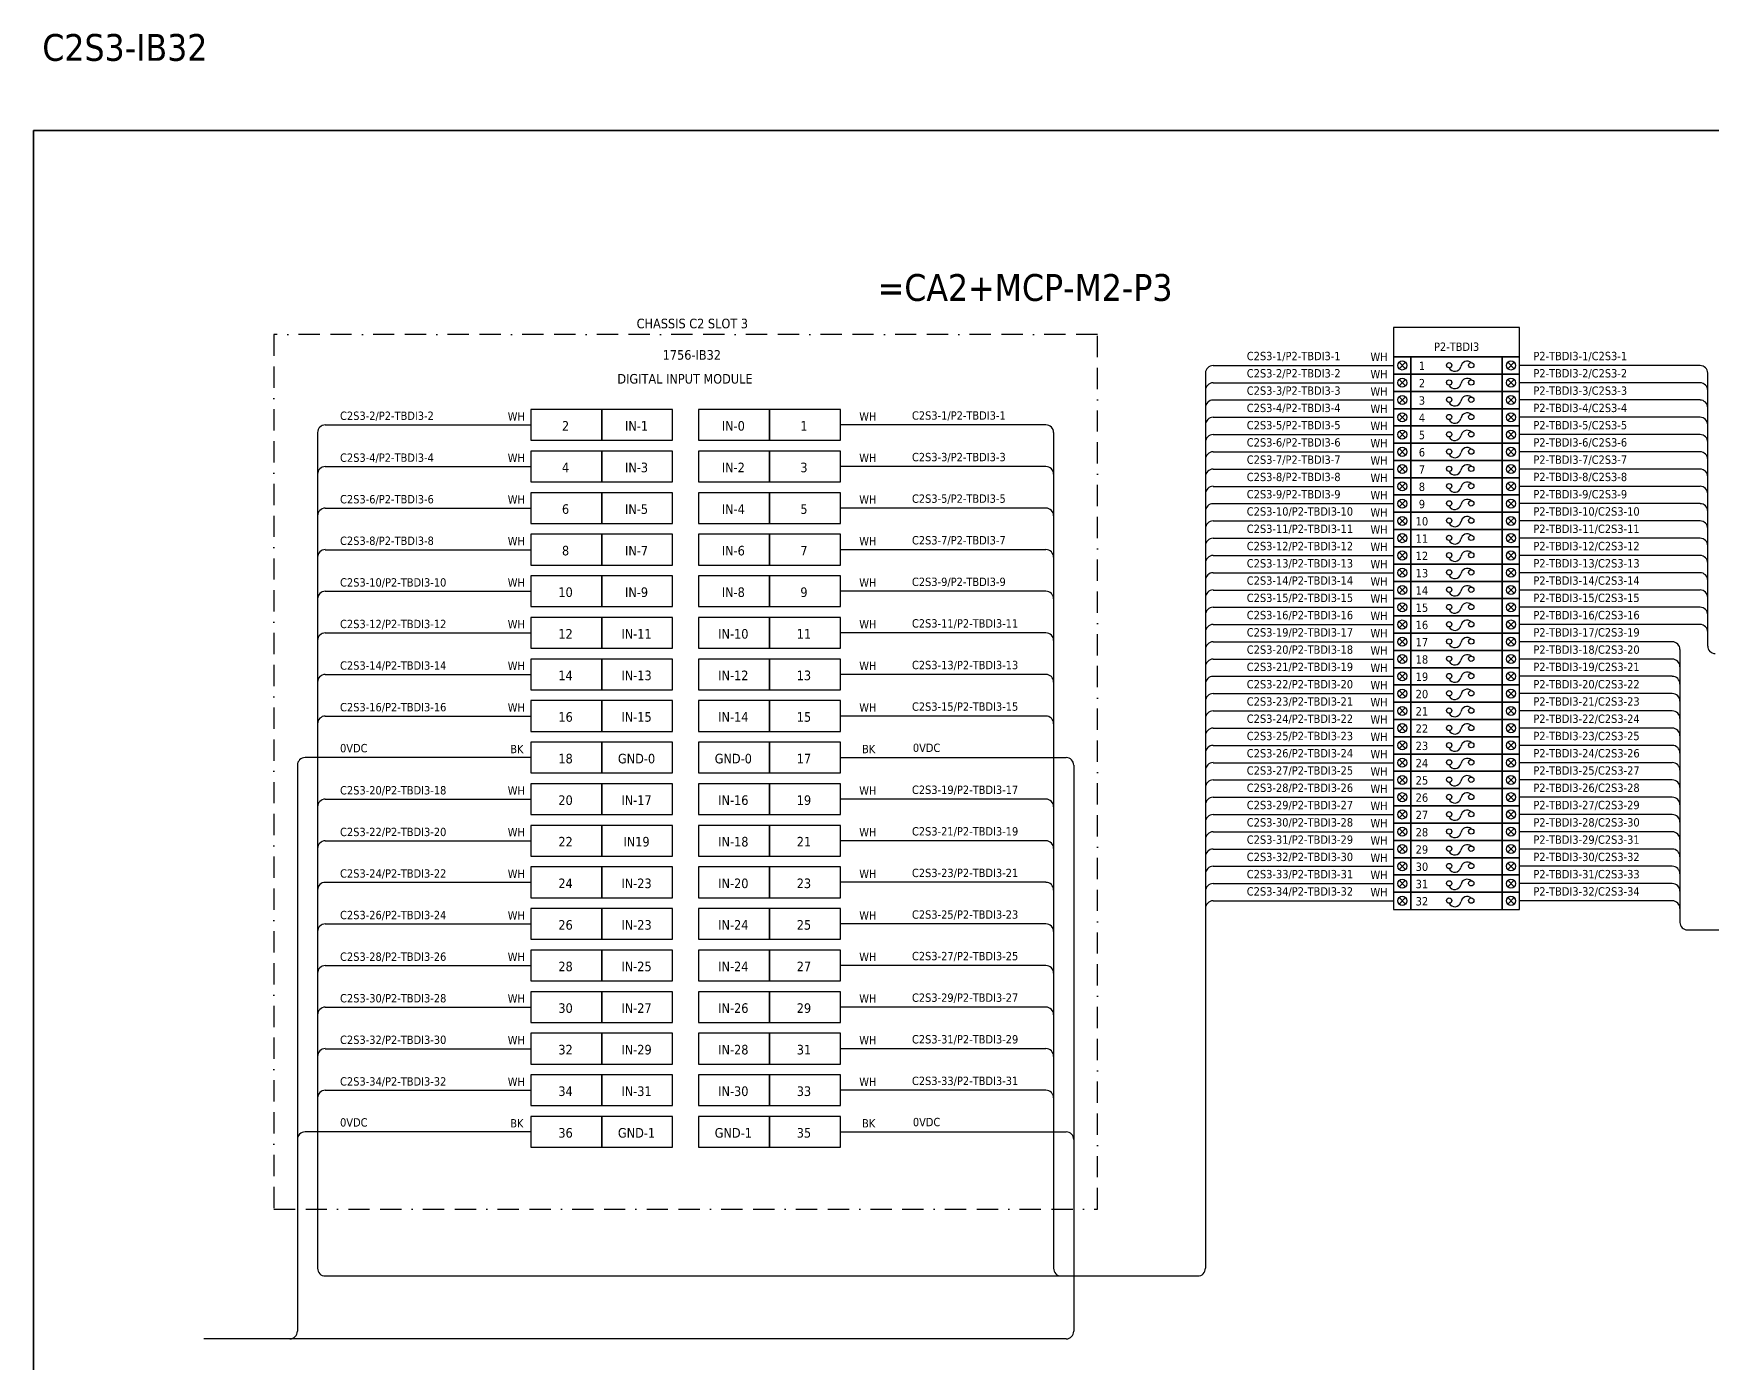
# Model space of a CAD drawing. Header units: millimetres. Extents: x 0 to 54213, y -3004 to 2820.
# Drawn here: x 12580 to 14582, y -1770 to -184 of the extents above; entities that cross this region are included whole.
import ezdxf
from ezdxf.enums import TextEntityAlignment as Align

# ---------------------------------------------------------------- set-up
doc = ezdxf.new("R2010")
doc.units = ezdxf.units.MM
doc.linetypes.add('BORDERX2', pattern=[88.9, 25.4, -12.7, 25.4, -12.7, 0, -12.7])
doc.layers.add('HELPPOINT', color=7, linetype='Continuous')
doc.layers.add('x01001-FrameArea', color=2, linetype='BORDERX2')
for name, color, linetype, lineweight in [('IE-EQUIP', 253, 'Continuous', 25), ('IE-WIRE', 7, 'Continuous', 25), ('power', 7, 'Continuous', 25)]:
    doc.layers.add(name, color=color, linetype=linetype, lineweight=lineweight)
doc.styles.add('Tahoma', font='')
doc.styles.get('Tahoma').set_extended_font_data('Tahoma')

msp = doc.modelspace()

# ---------------------------------------------------------------- linework, layer by layer
at = {"color": 1, "ltscale": 25.4}
for p, q in [((14217.1, -576.7), (14209.5, -584.4)), ((14209.5, -576.7), (14217.1, -584.4)), ((14339.2, -576.7), (14346.9, -584.4)), ((14346.9, -576.7), (14339.2, -584.4)), ((14217.1, -597.3), (14209.5, -605)), ((14209.5, -597.3), (14217.1, -605)), ((14339.2, -597.3), (14346.9, -605)), ((14346.9, -597.3), (14339.2, -605)), ((14217.1, -617.9), (14209.5, -625.6)), ((14209.5, -617.9), (14217.1, -625.6)), ((14339.2, -617.9), (14346.9, -625.6)), ((14346.9, -617.9), (14339.2, -625.6)), ((14217.1, -638.5), (14209.5, -646.2)), ((14209.5, -638.5), (14217.1, -646.2)), ((14339.2, -638.5), (14346.9, -646.2)), ((14346.9, -638.5), (14339.2, -646.2)), ((14217.1, -659.1), (14209.5, -666.8)), ((14209.5, -659.1), (14217.1, -666.8)), ((14339.2, -659.1), (14346.9, -666.8)), ((14346.9, -659.1), (14339.2, -666.8)), ((14217.1, -679.7), (14209.5, -687.4)), ((14209.5, -679.7), (14217.1, -687.4)), ((14339.2, -679.7), (14346.9, -687.4)), ((14346.9, -679.7), (14339.2, -687.4)), ((14217.1, -700.4), (14209.5, -708)), ((14209.5, -700.4), (14217.1, -708)), ((14339.2, -700.4), (14346.9, -708)), ((14346.9, -700.4), (14339.2, -708)), ((14217.1, -721), (14209.5, -728.6)), ((14209.5, -721), (14217.1, -728.6)), ((14339.2, -721), (14346.9, -728.6)), ((14346.9, -721), (14339.2, -728.6)), ((14217.1, -741.6), (14209.5, -749.3)), ((14209.5, -741.6), (14217.1, -749.3)), ((14339.2, -741.6), (14346.9, -749.3)), ((14346.9, -741.6), (14339.2, -749.3)), ((14217.1, -762.2), (14209.5, -769.9)), ((14209.5, -762.2), (14217.1, -769.9)), ((14339.2, -762.2), (14346.9, -769.9)), ((14346.9, -762.2), (14339.2, -769.9)), ((14217.1, -782.8), (14209.5, -790.5)), ((14209.5, -782.8), (14217.1, -790.5)), ((14339.2, -782.8), (14346.9, -790.5)), ((14346.9, -782.8), (14339.2, -790.5)), ((14217.1, -803.4), (14209.5, -811.1)), ((14209.5, -803.4), (14217.1, -811.1)), ((14339.2, -803.4), (14346.9, -811.1)), ((14346.9, -803.4), (14339.2, -811.1)), ((14217.1, -824), (14209.5, -831.7)), ((14209.5, -824), (14217.1, -831.7)), ((14339.2, -824), (14346.9, -831.7)), ((14346.9, -824), (14339.2, -831.7)), ((14217.1, -844.6), (14209.5, -852.3)), ((14209.5, -844.6), (14217.1, -852.3)), ((14339.2, -844.6), (14346.9, -852.3)), ((14346.9, -844.6), (14339.2, -852.3)), ((14217.1, -865.3), (14209.5, -872.9)), ((14209.5, -865.3), (14217.1, -872.9)), ((14339.2, -865.3), (14346.9, -872.9)), ((14346.9, -865.3), (14339.2, -872.9)), ((14217.1, -885.9), (14209.5, -893.5)), ((14209.5, -885.9), (14217.1, -893.5)), ((14339.2, -885.9), (14346.9, -893.5)), ((14346.9, -885.9), (14339.2, -893.5)), ((14217.1, -906.5), (14209.5, -914.1)), ((14209.5, -906.5), (14217.1, -914.1)), ((14339.2, -906.5), (14346.9, -914.1)), ((14346.9, -906.5), (14339.2, -914.1)), ((14217.1, -927.1), (14209.5, -934.8)), ((14209.5, -927.1), (14217.1, -934.8)), ((14339.2, -927.1), (14346.9, -934.8)), ((14346.9, -927.1), (14339.2, -934.8)), ((14217.1, -947.7), (14209.5, -955.4)), ((14209.5, -947.7), (14217.1, -955.4)), ((14339.2, -947.7), (14346.9, -955.4)), ((14346.9, -947.7), (14339.2, -955.4)), ((14217.1, -968.3), (14209.5, -976)), ((14209.5, -968.3), (14217.1, -976)), ((14339.2, -968.3), (14346.9, -976)), ((14346.9, -968.3), (14339.2, -976)), ((14217.1, -988.9), (14209.5, -996.6)), ((14209.5, -988.9), (14217.1, -996.6)), ((14339.2, -988.9), (14346.9, -996.6)), ((14346.9, -988.9), (14339.2, -996.6)), ((14217.1, -1009.5), (14209.5, -1017.2)), ((14209.5, -1009.5), (14217.1, -1017.2)), ((14339.2, -1009.5), (14346.9, -1017.2)), ((14346.9, -1009.5), (14339.2, -1017.2)), ((14217.1, -1030.1), (14209.5, -1037.8)), ((14209.5, -1030.1), (14217.1, -1037.8)), ((14339.2, -1030.1), (14346.9, -1037.8)), ((14346.9, -1030.1), (14339.2, -1037.8)), ((14217.1, -1050.8), (14209.5, -1058.4)), ((14209.5, -1050.8), (14217.1, -1058.4)), ((14339.2, -1050.8), (14346.9, -1058.4)), ((14346.9, -1050.8), (14339.2, -1058.4)), ((14217.1, -1071.4), (14209.5, -1079)), ((14209.5, -1071.4), (14217.1, -1079)), ((14339.2, -1071.4), (14346.9, -1079)), ((14346.9, -1071.4), (14339.2, -1079)), ((14217.1, -1092), (14209.5, -1099.7)), ((14209.5, -1092), (14217.1, -1099.7)), ((14339.2, -1092), (14346.9, -1099.7)), ((14346.9, -1092), (14339.2, -1099.7)), ((14217.1, -1112.6), (14209.5, -1120.3)), ((14209.5, -1112.6), (14217.1, -1120.3)), ((14339.2, -1112.6), (14346.9, -1120.3)), ((14346.9, -1112.6), (14339.2, -1120.3)), ((14217.1, -1133.2), (14209.5, -1140.9)), ((14209.5, -1133.2), (14217.1, -1140.9)), ((14339.2, -1133.2), (14346.9, -1140.9)), ((14346.9, -1133.2), (14339.2, -1140.9)), ((14217.1, -1153.8), (14209.5, -1161.5)), ((14209.5, -1153.8), (14217.1, -1161.5)), ((14339.2, -1153.8), (14346.9, -1161.5)), ((14346.9, -1153.8), (14339.2, -1161.5)), ((14217.1, -1174.4), (14209.5, -1182.1)), ((14209.5, -1174.4), (14217.1, -1182.1)), ((14339.2, -1174.4), (14346.9, -1182.1)), ((14346.9, -1174.4), (14339.2, -1182.1)), ((14217.1, -1195), (14209.5, -1202.7)), ((14209.5, -1195), (14217.1, -1202.7)), ((14339.2, -1195), (14346.9, -1202.7)), ((14346.9, -1195), (14339.2, -1202.7)), ((14217.1, -1215.7), (14209.5, -1223.3)), ((14209.5, -1215.7), (14217.1, -1223.3)), ((14339.2, -1215.7), (14346.9, -1223.3)), ((14346.9, -1215.7), (14339.2, -1223.3))]:
    msp.add_line(p, q, dxfattribs=at)
at = {"color": 4, "ltscale": 25.4}
msp.add_lwpolyline([(14203, -570.2), (14353.3, -570.2), (14353.3, -535), (14203, -535)], close=True, dxfattribs=at)
at = {"color": 1, "ltscale": 25.4}
for points in [[(14203, -590.8), (14223.6, -590.8), (14223.6, -570.2), (14203, -570.2)], [(14223.6, -590.8), (14332.7, -590.8), (14332.7, -570.2), (14223.6, -570.2)], [(14332.7, -590.8), (14353.3, -590.8), (14353.3, -570.2), (14332.7, -570.2)], [(14203, -611.4), (14223.6, -611.4), (14223.6, -590.8), (14203, -590.8)], [(14223.6, -611.4), (14332.7, -611.4), (14332.7, -590.8), (14223.6, -590.8)], [(14332.7, -611.4), (14353.3, -611.4), (14353.3, -590.8), (14332.7, -590.8)], [(14203, -632.1), (14223.6, -632.1), (14223.6, -611.4), (14203, -611.4)], [(14223.6, -632.1), (14332.7, -632.1), (14332.7, -611.4), (14223.6, -611.4)], [(14332.7, -632.1), (14353.3, -632.1), (14353.3, -611.4), (14332.7, -611.4)], [(14203, -652.7), (14223.6, -652.7), (14223.6, -632.1), (14203, -632.1)], [(14223.6, -652.7), (14332.7, -652.7), (14332.7, -632.1), (14223.6, -632.1)], [(14332.7, -652.7), (14353.3, -652.7), (14353.3, -632.1), (14332.7, -632.1)], [(14203, -673.3), (14223.6, -673.3), (14223.6, -652.7), (14203, -652.7)], [(14223.6, -673.3), (14332.7, -673.3), (14332.7, -652.7), (14223.6, -652.7)], [(14332.7, -673.3), (14353.3, -673.3), (14353.3, -652.7), (14332.7, -652.7)], [(14203, -693.9), (14223.6, -693.9), (14223.6, -673.3), (14203, -673.3)], [(14223.6, -693.9), (14332.7, -693.9), (14332.7, -673.3), (14223.6, -673.3)], [(14332.7, -693.9), (14353.3, -693.9), (14353.3, -673.3), (14332.7, -673.3)], [(14203, -714.5), (14223.6, -714.5), (14223.6, -693.9), (14203, -693.9)], [(14223.6, -714.5), (14332.7, -714.5), (14332.7, -693.9), (14223.6, -693.9)], [(14332.7, -714.5), (14353.3, -714.5), (14353.3, -693.9), (14332.7, -693.9)], [(14203, -735.1), (14223.6, -735.1), (14223.6, -714.5), (14203, -714.5)], [(14223.6, -735.1), (14332.7, -735.1), (14332.7, -714.5), (14223.6, -714.5)], [(14332.7, -735.1), (14353.3, -735.1), (14353.3, -714.5), (14332.7, -714.5)], [(14203, -755.7), (14223.6, -755.7), (14223.6, -735.1), (14203, -735.1)], [(14223.6, -755.7), (14332.7, -755.7), (14332.7, -735.1), (14223.6, -735.1)], [(14332.7, -755.7), (14353.3, -755.7), (14353.3, -735.1), (14332.7, -735.1)], [(14203, -776.3), (14223.6, -776.3), (14223.6, -755.7), (14203, -755.7)], [(14223.6, -776.3), (14332.7, -776.3), (14332.7, -755.7), (14223.6, -755.7)], [(14332.7, -776.3), (14353.3, -776.3), (14353.3, -755.7), (14332.7, -755.7)], [(14203, -796.9), (14223.6, -796.9), (14223.6, -776.3), (14203, -776.3)], [(14223.6, -796.9), (14332.7, -796.9), (14332.7, -776.3), (14223.6, -776.3)], [(14332.7, -796.9), (14353.3, -796.9), (14353.3, -776.3), (14332.7, -776.3)], [(14203, -817.6), (14223.6, -817.6), (14223.6, -796.9), (14203, -796.9)], [(14223.6, -817.6), (14332.7, -817.6), (14332.7, -796.9), (14223.6, -796.9)], [(14332.7, -817.6), (14353.3, -817.6), (14353.3, -796.9), (14332.7, -796.9)], [(14203, -838.2), (14223.6, -838.2), (14223.6, -817.6), (14203, -817.6)], [(14223.6, -838.2), (14332.7, -838.2), (14332.7, -817.6), (14223.6, -817.6)], [(14332.7, -838.2), (14353.3, -838.2), (14353.3, -817.6), (14332.7, -817.6)], [(14203, -858.8), (14223.6, -858.8), (14223.6, -838.2), (14203, -838.2)], [(14223.6, -858.8), (14332.7, -858.8), (14332.7, -838.2), (14223.6, -838.2)], [(14332.7, -858.8), (14353.3, -858.8), (14353.3, -838.2), (14332.7, -838.2)], [(14203, -879.4), (14223.6, -879.4), (14223.6, -858.8), (14203, -858.8)], [(14223.6, -879.4), (14332.7, -879.4), (14332.7, -858.8), (14223.6, -858.8)], [(14332.7, -879.4), (14353.3, -879.4), (14353.3, -858.8), (14332.7, -858.8)], [(14203, -900), (14223.6, -900), (14223.6, -879.4), (14203, -879.4)], [(14223.6, -900), (14332.7, -900), (14332.7, -879.4), (14223.6, -879.4)], [(14332.7, -900), (14353.3, -900), (14353.3, -879.4), (14332.7, -879.4)], [(14203, -920.6), (14223.6, -920.6), (14223.6, -900), (14203, -900)], [(14223.6, -920.6), (14332.7, -920.6), (14332.7, -900), (14223.6, -900)], [(14332.7, -920.6), (14353.3, -920.6), (14353.3, -900), (14332.7, -900)], [(14203, -941.2), (14223.6, -941.2), (14223.6, -920.6), (14203, -920.6)], [(14223.6, -941.2), (14332.7, -941.2), (14332.7, -920.6), (14223.6, -920.6)], [(14332.7, -941.2), (14353.3, -941.2), (14353.3, -920.6), (14332.7, -920.6)], [(14203, -961.8), (14223.6, -961.8), (14223.6, -941.2), (14203, -941.2)], [(14223.6, -961.8), (14332.7, -961.8), (14332.7, -941.2), (14223.6, -941.2)], [(14332.7, -961.8), (14353.3, -961.8), (14353.3, -941.2), (14332.7, -941.2)], [(14203, -982.5), (14223.6, -982.5), (14223.6, -961.8), (14203, -961.8)], [(14223.6, -982.5), (14332.7, -982.5), (14332.7, -961.8), (14223.6, -961.8)], [(14332.7, -982.5), (14353.3, -982.5), (14353.3, -961.8), (14332.7, -961.8)], [(14203, -1003.1), (14223.6, -1003.1), (14223.6, -982.5), (14203, -982.5)], [(14223.6, -1003.1), (14332.7, -1003.1), (14332.7, -982.5), (14223.6, -982.5)], [(14332.7, -1003.1), (14353.3, -1003.1), (14353.3, -982.5), (14332.7, -982.5)], [(14203, -1023.7), (14223.6, -1023.7), (14223.6, -1003.1), (14203, -1003.1)], [(14223.6, -1023.7), (14332.7, -1023.7), (14332.7, -1003.1), (14223.6, -1003.1)], [(14332.7, -1023.7), (14353.3, -1023.7), (14353.3, -1003.1), (14332.7, -1003.1)], [(14203, -1044.3), (14223.6, -1044.3), (14223.6, -1023.7), (14203, -1023.7)], [(14223.6, -1044.3), (14332.7, -1044.3), (14332.7, -1023.7), (14223.6, -1023.7)], [(14332.7, -1044.3), (14353.3, -1044.3), (14353.3, -1023.7), (14332.7, -1023.7)], [(14203, -1064.9), (14223.6, -1064.9), (14223.6, -1044.3), (14203, -1044.3)], [(14223.6, -1064.9), (14332.7, -1064.9), (14332.7, -1044.3), (14223.6, -1044.3)], [(14332.7, -1064.9), (14353.3, -1064.9), (14353.3, -1044.3), (14332.7, -1044.3)], [(14203, -1085.5), (14223.6, -1085.5), (14223.6, -1064.9), (14203, -1064.9)], [(14223.6, -1085.5), (14332.7, -1085.5), (14332.7, -1064.9), (14223.6, -1064.9)], [(14332.7, -1085.5), (14353.3, -1085.5), (14353.3, -1064.9), (14332.7, -1064.9)], [(14203, -1106.1), (14223.6, -1106.1), (14223.6, -1085.5), (14203, -1085.5)], [(14223.6, -1106.1), (14332.7, -1106.1), (14332.7, -1085.5), (14223.6, -1085.5)], [(14332.7, -1106.1), (14353.3, -1106.1), (14353.3, -1085.5), (14332.7, -1085.5)], [(14203, -1126.7), (14223.6, -1126.7), (14223.6, -1106.1), (14203, -1106.1)], [(14223.6, -1126.7), (14332.7, -1126.7), (14332.7, -1106.1), (14223.6, -1106.1)], [(14332.7, -1126.7), (14353.3, -1126.7), (14353.3, -1106.1), (14332.7, -1106.1)], [(14203, -1147.3), (14223.6, -1147.3), (14223.6, -1126.7), (14203, -1126.7)], [(14223.6, -1147.3), (14332.7, -1147.3), (14332.7, -1126.7), (14223.6, -1126.7)], [(14332.7, -1147.3), (14353.3, -1147.3), (14353.3, -1126.7), (14332.7, -1126.7)], [(14203, -1168), (14223.6, -1168), (14223.6, -1147.3), (14203, -1147.3)], [(14223.6, -1168), (14332.7, -1168), (14332.7, -1147.3), (14223.6, -1147.3)], [(14332.7, -1168), (14353.3, -1168), (14353.3, -1147.3), (14332.7, -1147.3)], [(14203, -1188.6), (14223.6, -1188.6), (14223.6, -1168), (14203, -1168)], [(14223.6, -1188.6), (14332.7, -1188.6), (14332.7, -1168), (14223.6, -1168)], [(14332.7, -1188.6), (14353.3, -1188.6), (14353.3, -1168), (14332.7, -1168)], [(14203, -1209.2), (14223.6, -1209.2), (14223.6, -1188.6), (14203, -1188.6)], [(14223.6, -1209.2), (14332.7, -1209.2), (14332.7, -1188.6), (14223.6, -1188.6)], [(14332.7, -1209.2), (14353.3, -1209.2), (14353.3, -1188.6), (14332.7, -1188.6)], [(14203, -1229.8), (14223.6, -1229.8), (14223.6, -1209.2), (14203, -1209.2)], [(14223.6, -1229.8), (14332.7, -1229.8), (14332.7, -1209.2), (14223.6, -1209.2)], [(14332.7, -1229.8), (14353.3, -1229.8), (14353.3, -1209.2), (14332.7, -1209.2)]]:
    msp.add_lwpolyline(points, close=True, dxfattribs=at)
for centre in [(14213.3, -580.5), (14343, -580.5), (14213.3, -601.1), (14343, -601.1), (14213.3, -621.7), (14343, -621.7), (14213.3, -642.4), (14343, -642.4), (14213.3, -663), (14343, -663), (14213.3, -683.6), (14343, -683.6), (14213.3, -704.2), (14343, -704.2), (14213.3, -724.8), (14343, -724.8), (14213.3, -745.4), (14343, -745.4), (14213.3, -766), (14343, -766), (14213.3, -786.6), (14343, -786.6), (14213.3, -807.3), (14343, -807.3), (14213.3, -827.9), (14343, -827.9), (14213.3, -848.5), (14343, -848.5), (14213.3, -869.1), (14343, -869.1), (14213.3, -889.7), (14343, -889.7), (14213.3, -910.3), (14343, -910.3), (14213.3, -930.9), (14343, -930.9), (14213.3, -951.5), (14343, -951.5), (14213.3, -972.1), (14343, -972.1), (14213.3, -992.8), (14343, -992.8), (14213.3, -1013.4), (14343, -1013.4), (14213.3, -1034), (14343, -1034), (14213.3, -1054.6), (14343, -1054.6), (14213.3, -1075.2), (14343, -1075.2), (14213.3, -1095.8), (14343, -1095.8), (14213.3, -1116.4), (14343, -1116.4), (14213.3, -1137), (14343, -1137), (14213.3, -1157.7), (14343, -1157.7), (14213.3, -1178.3), (14343, -1178.3), (14213.3, -1198.9), (14343, -1198.9), (14213.3, -1219.5), (14343, -1219.5)]:
    msp.add_circle(centre, 5.42, dxfattribs=at)
at = {"layer": 'HELPPOINT', "color": 4, "lineweight": 35}
for p, q in [((12579.9, -3004.2), (12579.9, -300)), ((12579.9, -300), (16473.2, -300)), ((12579.9, -3004.2), (12579.9, -300)), ((12579.9, -300), (16473.2, -300))]:
    msp.add_line(p, q, dxfattribs=at)
at = {"layer": 'IE-EQUIP', "linetype": 'Continuous', "ltscale": 25.4}
for points in [[(13173.3, -669.8), (13258, -669.8), (13258, -633.1), (13173.3, -633.1)], [(13258, -669.8), (13342.6, -669.8), (13342.6, -633.1), (13258, -633.1)], [(13373.5, -669.8), (13458.1, -669.8), (13458.1, -633.1), (13373.5, -633.1)], [(13458.1, -669.8), (13542.8, -669.8), (13542.8, -633.1), (13458.1, -633.1)], [(13173.3, -719.4), (13258, -719.4), (13258, -682.7), (13173.3, -682.7)], [(13258, -719.4), (13342.6, -719.4), (13342.6, -682.7), (13258, -682.7)], [(13373.5, -719.4), (13458.1, -719.4), (13458.1, -682.7), (13373.5, -682.7)], [(13458.1, -719.4), (13542.8, -719.4), (13542.8, -682.7), (13458.1, -682.7)], [(13173.3, -769.1), (13258, -769.1), (13258, -732.4), (13173.3, -732.4)], [(13258, -769.1), (13342.6, -769.1), (13342.6, -732.4), (13258, -732.4)], [(13373.5, -769.1), (13458.1, -769.1), (13458.1, -732.4), (13373.5, -732.4)], [(13458.1, -769.1), (13542.8, -769.1), (13542.8, -732.4), (13458.1, -732.4)], [(13173.3, -818.7), (13258, -818.7), (13258, -782), (13173.3, -782)], [(13258, -818.7), (13342.6, -818.7), (13342.6, -782), (13258, -782)], [(13373.5, -818.7), (13458.1, -818.7), (13458.1, -782), (13373.5, -782)], [(13458.1, -818.7), (13542.8, -818.7), (13542.8, -782), (13458.1, -782)], [(13173.3, -868.3), (13258, -868.3), (13258, -831.6), (13173.3, -831.6)], [(13258, -868.3), (13342.6, -868.3), (13342.6, -831.6), (13258, -831.6)], [(13373.5, -868.3), (13458.1, -868.3), (13458.1, -831.6), (13373.5, -831.6)], [(13458.1, -868.3), (13542.8, -868.3), (13542.8, -831.6), (13458.1, -831.6)], [(13173.3, -918), (13258, -918), (13258, -881.3), (13173.3, -881.3)], [(13258, -918), (13342.6, -918), (13342.6, -881.3), (13258, -881.3)], [(13373.5, -918), (13458.1, -918), (13458.1, -881.3), (13373.5, -881.3)], [(13458.1, -918), (13542.8, -918), (13542.8, -881.3), (13458.1, -881.3)], [(13173.3, -967.6), (13258, -967.6), (13258, -930.9), (13173.3, -930.9)], [(13258, -967.6), (13342.6, -967.6), (13342.6, -930.9), (13258, -930.9)], [(13373.5, -967.6), (13458.1, -967.6), (13458.1, -930.9), (13373.5, -930.9)], [(13458.1, -967.6), (13542.8, -967.6), (13542.8, -930.9), (13458.1, -930.9)], [(13173.3, -1017.2), (13258, -1017.2), (13258, -980.5), (13173.3, -980.5)], [(13258, -1017.2), (13342.6, -1017.2), (13342.6, -980.5), (13258, -980.5)], [(13373.5, -1017.2), (13458.1, -1017.2), (13458.1, -980.5), (13373.5, -980.5)], [(13458.1, -1017.2), (13542.8, -1017.2), (13542.8, -980.5), (13458.1, -980.5)], [(13173.3, -1066.9), (13258, -1066.9), (13258, -1030.2), (13173.3, -1030.2)], [(13258, -1066.9), (13342.6, -1066.9), (13342.6, -1030.2), (13258, -1030.2)], [(13373.5, -1066.9), (13458.1, -1066.9), (13458.1, -1030.2), (13373.5, -1030.2)], [(13458.1, -1066.9), (13542.8, -1066.9), (13542.8, -1030.2), (13458.1, -1030.2)], [(13173.3, -1116.5), (13258, -1116.5), (13258, -1079.8), (13173.3, -1079.8)], [(13258, -1116.5), (13342.6, -1116.5), (13342.6, -1079.8), (13258, -1079.8)], [(13373.5, -1116.5), (13458.1, -1116.5), (13458.1, -1079.8), (13373.5, -1079.8)], [(13458.1, -1116.5), (13542.8, -1116.5), (13542.8, -1079.8), (13458.1, -1079.8)], [(13173.3, -1166.1), (13258, -1166.1), (13258, -1129.4), (13173.3, -1129.4)], [(13258, -1166.1), (13342.6, -1166.1), (13342.6, -1129.4), (13258, -1129.4)], [(13373.5, -1166.1), (13458.1, -1166.1), (13458.1, -1129.4), (13373.5, -1129.4)], [(13458.1, -1166.1), (13542.8, -1166.1), (13542.8, -1129.4), (13458.1, -1129.4)], [(13173.3, -1215.8), (13258, -1215.8), (13258, -1179.1), (13173.3, -1179.1)], [(13258, -1215.8), (13342.6, -1215.8), (13342.6, -1179.1), (13258, -1179.1)], [(13373.5, -1215.8), (13458.1, -1215.8), (13458.1, -1179.1), (13373.5, -1179.1)], [(13458.1, -1215.8), (13542.8, -1215.8), (13542.8, -1179.1), (13458.1, -1179.1)], [(13173.3, -1265.4), (13258, -1265.4), (13258, -1228.7), (13173.3, -1228.7)], [(13258, -1265.4), (13342.6, -1265.4), (13342.6, -1228.7), (13258, -1228.7)], [(13373.5, -1265.4), (13458.1, -1265.4), (13458.1, -1228.7), (13373.5, -1228.7)], [(13458.1, -1265.4), (13542.8, -1265.4), (13542.8, -1228.7), (13458.1, -1228.7)], [(13173.3, -1315), (13258, -1315), (13258, -1278.3), (13173.3, -1278.3)], [(13258, -1315), (13342.6, -1315), (13342.6, -1278.3), (13258, -1278.3)], [(13373.5, -1315), (13458.1, -1315), (13458.1, -1278.3), (13373.5, -1278.3)], [(13458.1, -1315), (13542.8, -1315), (13542.8, -1278.3), (13458.1, -1278.3)], [(13173.3, -1364.7), (13258, -1364.7), (13258, -1328), (13173.3, -1328)], [(13258, -1364.7), (13342.6, -1364.7), (13342.6, -1328), (13258, -1328)], [(13373.5, -1364.7), (13458.1, -1364.7), (13458.1, -1328), (13373.5, -1328)], [(13458.1, -1364.7), (13542.8, -1364.7), (13542.8, -1328), (13458.1, -1328)], [(13173.3, -1414.3), (13258, -1414.3), (13258, -1377.6), (13173.3, -1377.6)], [(13258, -1414.3), (13342.6, -1414.3), (13342.6, -1377.6), (13258, -1377.6)], [(13373.5, -1414.3), (13458.1, -1414.3), (13458.1, -1377.6), (13373.5, -1377.6)], [(13458.1, -1414.3), (13542.8, -1414.3), (13542.8, -1377.6), (13458.1, -1377.6)], [(13173.3, -1463.9), (13258, -1463.9), (13258, -1427.2), (13173.3, -1427.2)], [(13258, -1463.9), (13342.6, -1463.9), (13342.6, -1427.2), (13258, -1427.2)], [(13373.5, -1463.9), (13458.1, -1463.9), (13458.1, -1427.2), (13373.5, -1427.2)], [(13458.1, -1463.9), (13542.8, -1463.9), (13542.8, -1427.2), (13458.1, -1427.2)], [(13173.3, -1513.6), (13258, -1513.6), (13258, -1476.9), (13173.3, -1476.9)], [(13258, -1513.6), (13342.6, -1513.6), (13342.6, -1476.9), (13258, -1476.9)], [(13373.5, -1513.6), (13458.1, -1513.6), (13458.1, -1476.9), (13373.5, -1476.9)], [(13458.1, -1513.6), (13542.8, -1513.6), (13542.8, -1476.9), (13458.1, -1476.9)]]:
    msp.add_lwpolyline(points, close=True, dxfattribs=at)
at = {"layer": 'IE-WIRE', "color": 4, "ltscale": 25.4}
for p, q in [((13987.6, -580.5), (14203, -580.5)), ((14568.7, -580.5), (14353.3, -580.5)), ((13978.5, -589.7), (13978.5, -1658.1)), ((14577.8, -589.7), (14577.8, -915.4)), ((13987.6, -601.1), (14203, -601.1)), ((14568.7, -601.1), (14353.3, -601.1)), ((13987.6, -621.7), (14203, -621.7)), ((14568.7, -621.7), (14353.3, -621.7)), ((12918.9, -660.6), (12918.9, -1658.1)), ((12928.1, -651.5), (13173.3, -651.5)), ((13788.1, -651.5), (13542.8, -651.5)), ((13797.2, -660.6), (13797.2, -1658.1)), ((13987.6, -642.4), (14203, -642.4)), ((14568.7, -642.4), (14353.3, -642.4)), ((13987.6, -663), (14203, -663)), ((14568.7, -663), (14353.3, -663)), ((13987.6, -683.6), (14203, -683.6)), ((14568.7, -683.6), (14353.3, -683.6)), ((12928.1, -701.1), (13173.3, -701.1)), ((13788.1, -701.1), (13542.8, -701.1)), ((13987.6, -704.2), (14203, -704.2)), ((14568.7, -704.2), (14353.3, -704.2)), ((13987.6, -724.8), (14203, -724.8)), ((14568.7, -724.8), (14353.3, -724.8)), ((12928.1, -750.7), (13173.3, -750.7)), ((13788.1, -750.7), (13542.8, -750.7)), ((13987.6, -745.4), (14203, -745.4)), ((14568.7, -745.4), (14353.3, -745.4)), ((13987.6, -766), (14203, -766)), ((14568.7, -766), (14353.3, -766)), ((12928.1, -800.4), (13173.3, -800.4)), ((13788.1, -800.4), (13542.8, -800.4)), ((13987.6, -786.6), (14203, -786.6)), ((14568.7, -786.6), (14353.3, -786.6)), ((13987.6, -807.3), (14203, -807.3)), ((14568.7, -807.3), (14353.3, -807.3)), ((13987.6, -827.9), (14203, -827.9)), ((14568.7, -827.9), (14353.3, -827.9)), ((12928.1, -850), (13173.3, -850)), ((13788.1, -850), (13542.8, -850)), ((13987.6, -848.5), (14203, -848.5)), ((14568.7, -848.5), (14353.3, -848.5)), ((13987.6, -869.1), (14203, -869.1)), ((14568.7, -869.1), (14353.3, -869.1)), ((12928.1, -899.6), (13173.3, -899.6)), ((13788.1, -899.6), (13542.8, -899.6)), ((13987.6, -889.7), (14203, -889.7)), ((14568.7, -889.7), (14353.3, -889.7)), ((13987.6, -910.3), (14203, -910.3)), ((14535.6, -910.3), (14353.3, -910.3)), ((14544.7, -919.5), (14544.7, -1245.2)), ((13987.6, -930.9), (14203, -930.9)), ((14535.6, -930.9), (14353.3, -930.9)), ((12928.1, -949.3), (13173.3, -949.3)), ((13788.1, -949.3), (13542.8, -949.3)), ((13987.6, -951.5), (14203, -951.5)), ((14535.6, -951.5), (14353.3, -951.5)), ((13987.6, -972.1), (14203, -972.1)), ((14535.6, -972.1), (14353.3, -972.1)), ((12928.1, -998.9), (13173.3, -998.9)), ((13788.1, -998.9), (13542.8, -998.9)), ((13987.6, -992.8), (14203, -992.8)), ((14535.6, -992.8), (14353.3, -992.8)), ((13987.6, -1013.4), (14203, -1013.4)), ((14535.6, -1013.4), (14353.3, -1013.4)), ((13987.6, -1034), (14203, -1034)), ((14535.6, -1034), (14353.3, -1034)), ((13987.6, -1054.6), (14203, -1054.6)), ((14535.6, -1054.6), (14353.3, -1054.6)), ((13987.6, -1075.2), (14203, -1075.2)), ((14535.6, -1075.2), (14353.3, -1075.2)), ((12928.1, -1098.2), (13173.3, -1098.2)), ((13788.1, -1098.2), (13542.8, -1098.2)), ((13987.6, -1095.8), (14203, -1095.8)), ((14535.6, -1095.8), (14353.3, -1095.8)), ((13987.6, -1116.4), (14203, -1116.4)), ((14535.6, -1116.4), (14353.3, -1116.4)), ((13987.6, -1137), (14203, -1137)), ((14535.6, -1137), (14353.3, -1137)), ((12928.1, -1147.8), (13173.3, -1147.8)), ((13788.1, -1147.8), (13542.8, -1147.8)), ((13987.6, -1157.7), (14203, -1157.7)), ((14535.6, -1157.7), (14353.3, -1157.7)), ((13987.6, -1178.3), (14203, -1178.3)), ((14535.6, -1178.3), (14353.3, -1178.3)), ((12928.1, -1197.4), (13173.3, -1197.4)), ((13788.1, -1197.4), (13542.8, -1197.4)), ((13987.6, -1198.9), (14203, -1198.9)), ((14535.6, -1198.9), (14353.3, -1198.9)), ((13987.6, -1219.5), (14203, -1219.5)), ((14535.6, -1219.5), (14353.3, -1219.5)), ((12928.1, -1247.1), (13173.3, -1247.1)), ((13788.1, -1247.1), (13542.8, -1247.1)), ((12928.1, -1296.7), (13173.3, -1296.7)), ((13788.1, -1296.7), (13542.8, -1296.7)), ((12928.1, -1346.3), (13173.3, -1346.3)), ((13788.1, -1346.3), (13542.8, -1346.3)), ((12928.1, -1396), (13173.3, -1396)), ((13788.1, -1396), (13542.8, -1396)), ((12928.1, -1445.6), (13173.3, -1445.6)), ((13788.1, -1445.6), (13542.8, -1445.6))]:
    msp.add_line(p, q, dxfattribs=at)
at = {"layer": 'IE-WIRE', "color": 7, "ltscale": 25.4}
for p, q in [((12894.8, -1057.7), (12894.8, -1733.3)), ((13173.3, -1048.5), (12903.9, -1048.5)), ((13542.8, -1048.5), (13812.2, -1048.5)), ((13821.3, -1057.7), (13821.3, -1733.3)), ((13173.3, -1495.2), (12903.9, -1495.2)), ((13542.8, -1495.2), (13812.2, -1495.2)), ((13812.3, -1742.2), (12783.3, -1742.2))]:
    msp.add_line(p, q, dxfattribs=at)
at = {"layer": 'IE-WIRE', "color": 4}
for p, q in [((14553.7, -1254.1), (14819.5, -1254.1)), ((12928, -1667.2), (13969.3, -1667.2))]:
    msp.add_line(p, q, dxfattribs=at)
at = {"layer": 'IE-WIRE', "color": 4, "ltscale": 25.4}
for centre, radius, start, end in [((13987.6, -589.7), 9.14, 90, 180), ((14568.7, -589.7), 9.14, 0, 90), ((13987.6, -610.3), 9.14, 90, 180), ((14568.7, -610.3), 9.14, 0, 90), ((13987.6, -630.9), 9.14, 90, 180), ((14568.7, -630.9), 9.14, 0, 90), ((12928.1, -660.6), 9.17, 90, 180), ((13788.1, -660.6), 9.17, 0, 90), ((13987.6, -651.5), 9.14, 90, 180), ((14568.7, -651.5), 9.14, 0, 90), ((13987.6, -672.1), 9.14, 90, 180), ((14568.7, -672.1), 9.14, 0, 90), ((13987.6, -692.7), 9.14, 90, 180), ((14568.7, -692.7), 9.14, 0, 90), ((12928.1, -710.3), 9.17, 90, 180), ((13788.1, -710.3), 9.17, 0, 90), ((13987.6, -713.3), 9.14, 90, 180), ((14568.7, -713.3), 9.14, 0, 90), ((13987.6, -733.9), 9.14, 90, 180), ((14568.7, -733.9), 9.14, 0, 90), ((12928.1, -759.9), 9.17, 90, 180), ((13788.1, -759.9), 9.17, 0, 90), ((13987.6, -754.6), 9.14, 90, 180), ((14568.7, -754.6), 9.14, 0, 90), ((13987.6, -775.2), 9.14, 90, 180), ((14568.7, -775.2), 9.14, 0, 90), ((12928.1, -809.5), 9.17, 90, 180), ((13788.1, -809.5), 9.17, 0, 90), ((13987.6, -795.8), 9.14, 90, 180), ((14568.7, -795.8), 9.14, 0, 90), ((13987.6, -816.4), 9.14, 90, 180), ((14568.7, -816.4), 9.14, 0, 90), ((13987.6, -837), 9.14, 90, 180), ((14568.7, -837), 9.14, 0, 90), ((12928.1, -859.2), 9.17, 90, 180), ((13788.1, -859.2), 9.17, 0, 90), ((13987.6, -857.6), 9.14, 90, 180), ((14568.7, -857.6), 9.14, 0, 90), ((13987.6, -878.2), 9.14, 90, 180), ((14568.7, -878.2), 9.14, 0, 90), ((12928.1, -908.8), 9.17, 90, 180), ((13788.1, -908.8), 9.17, 0, 90), ((13987.6, -898.8), 9.14, 90, 180), ((14568.7, -898.8), 9.14, 0, 90), ((13987.6, -919.5), 9.14, 90, 180), ((14535.6, -919.5), 9.14, 0, 90), ((13987.6, -940.1), 9.14, 90, 180), ((14535.6, -940.1), 9.14, 0, 90), ((12928.1, -958.4), 9.17, 90, 180), ((13788.1, -958.4), 9.17, 0, 90), ((13987.6, -960.7), 9.14, 90, 180), ((14535.6, -960.7), 9.14, 0, 90), ((13987.6, -981.3), 9.14, 90, 180), ((14535.6, -981.3), 9.14, 0, 90), ((12928.1, -1008.1), 9.17, 90, 180), ((13788.1, -1008.1), 9.17, 0, 90), ((13987.6, -1001.9), 9.14, 90, 180), ((14535.6, -1001.9), 9.14, 0, 90), ((13987.6, -1022.5), 9.14, 90, 180), ((14535.6, -1022.5), 9.14, 0, 90), ((13987.6, -1043.1), 9.14, 90, 180), ((14535.6, -1043.1), 9.14, 0, 90), ((13987.6, -1063.7), 9.14, 90, 180), ((14535.6, -1063.7), 9.14, 0, 90), ((13987.6, -1084.3), 9.14, 90, 180), ((14535.6, -1084.3), 9.14, 0, 90), ((12928.1, -1107.3), 9.17, 90, 180), ((13788.1, -1107.3), 9.17, 0, 90), ((13987.6, -1105), 9.14, 90, 180), ((14535.6, -1105), 9.14, 0, 90), ((13987.6, -1125.6), 9.14, 90, 180), ((14535.6, -1125.6), 9.14, 0, 90), ((13987.6, -1146.2), 9.14, 90, 180), ((14535.6, -1146.2), 9.14, 0, 90), ((12928.1, -1157), 9.17, 90, 180), ((13788.1, -1157), 9.17, 0, 90), ((13987.6, -1166.8), 9.14, 90, 180), ((14535.6, -1166.8), 9.14, 0, 90), ((13987.6, -1187.4), 9.14, 90, 180), ((14535.6, -1187.4), 9.14, 0, 90), ((12928.1, -1206.6), 9.17, 90, 180), ((13788.1, -1206.6), 9.17, 0, 90), ((13987.6, -1208), 9.14, 90, 180), ((14535.6, -1208), 9.14, 0, 90), ((13987.6, -1228.6), 9.14, 90, 180), ((14535.6, -1228.6), 9.14, 0, 90), ((12928.1, -1256.2), 9.17, 90, 180), ((13788.1, -1256.2), 9.17, 0, 90), ((12928.1, -1305.9), 9.17, 90, 180), ((13788.1, -1305.9), 9.17, 0, 90), ((12928.1, -1355.5), 9.17, 90, 180), ((13788.1, -1355.5), 9.17, 0, 90), ((12928.1, -1405.1), 9.17, 90, 180), ((13788.1, -1405.1), 9.17, 0, 90), ((12928.1, -1454.8), 9.17, 90, 180), ((13788.1, -1454.8), 9.17, 0, 90)]:
    msp.add_arc(centre, radius, start, end, dxfattribs=at)
at = {"layer": 'IE-WIRE', "color": 4}
for centre, radius, start, end in [((14586.8, -915.4), 8.96, 180, 270), ((14553.7, -1245.2), 8.96, 180, 270), ((12928, -1658.1), 9.14, 180, 270), ((13806.4, -1658.1), 9.14, 180, 270), ((13969.3, -1658.1), 9.14, 270, 0)]:
    msp.add_arc(centre, radius, start, end, dxfattribs=at)
at = {"layer": 'IE-WIRE', "color": 7, "ltscale": 25.4}
for centre, radius, start, end in [((12903.9, -1057.7), 9.14, 90, 180), ((13812.2, -1057.7), 9.14, 0, 90), ((12903.9, -1504.4), 9.14, 90, 180), ((13812.2, -1504.4), 9.14, 0, 90), ((12885.8, -1733.3), 8.96, 270, 0), ((13812.3, -1733.3), 8.96, 270, 0), ((13812.3, -1733.3), 8.96, 270, 0)]:
    msp.add_arc(centre, radius, start, end, dxfattribs=at)
at = {"layer": 'power', "color": 1, "ltscale": 25.4}
for centre in [(14269.3, -580.2), (14295.7, -580.2), (14269.3, -600.8), (14295.7, -600.8), (14269.3, -621.4), (14295.7, -621.4), (14269.3, -642), (14295.7, -642), (14269.3, -662.7), (14295.7, -662.7), (14269.3, -683.3), (14295.7, -683.3), (14269.3, -703.9), (14295.7, -703.9), (14269.3, -724.5), (14295.7, -724.5), (14269.3, -745.1), (14295.7, -745.1), (14269.3, -765.7), (14295.7, -765.7), (14269.3, -786.3), (14295.7, -786.3), (14269.3, -806.9), (14295.7, -806.9), (14269.3, -827.5), (14295.7, -827.5), (14269.3, -848.2), (14295.7, -848.2), (14269.3, -868.8), (14295.7, -868.8), (14269.3, -889.4), (14295.7, -889.4), (14269.3, -910), (14295.7, -910), (14269.3, -930.6), (14295.7, -930.6), (14269.3, -951.2), (14295.7, -951.2), (14269.3, -971.8), (14295.7, -971.8), (14269.3, -992.4), (14295.7, -992.4), (14269.3, -1013.1), (14295.7, -1013.1), (14269.3, -1033.7), (14295.7, -1033.7), (14269.3, -1054.3), (14295.7, -1054.3), (14269.3, -1074.9), (14295.7, -1074.9), (14269.3, -1095.5), (14295.7, -1095.5), (14269.3, -1116.1), (14295.7, -1116.1), (14269.3, -1136.7), (14295.7, -1136.7), (14269.3, -1157.3), (14295.7, -1157.3), (14269.3, -1177.9), (14295.7, -1177.9), (14269.3, -1198.6), (14295.7, -1198.6), (14269.3, -1219.2), (14295.7, -1219.2)]:
    msp.add_circle(centre, 3.16, dxfattribs=at)
for centre, radius, start, end in [((14290.9, -583), 7.66, 51.1309, 171.3254), ((14276, -580), 7.52, 206.1634, 346.0383), ((14290.9, -603.6), 7.66, 51.1309, 171.3254), ((14276, -600.7), 7.52, 206.1634, 346.0383), ((14290.9, -624.2), 7.66, 51.1309, 171.3254), ((14276, -621.3), 7.52, 206.1634, 346.0383), ((14290.9, -644.8), 7.66, 51.1309, 171.3254), ((14276, -641.9), 7.52, 206.1634, 346.0383), ((14290.9, -665.5), 7.66, 51.1309, 171.3254), ((14276, -662.5), 7.52, 206.1634, 346.0383), ((14290.9, -686.1), 7.66, 51.1309, 171.3254), ((14276, -683.1), 7.52, 206.1634, 346.0383), ((14290.9, -706.7), 7.66, 51.1309, 171.3254), ((14276, -703.7), 7.52, 206.1634, 346.0383), ((14290.9, -727.3), 7.66, 51.1309, 171.3254), ((14276, -724.3), 7.52, 206.1634, 346.0383), ((14290.9, -747.9), 7.66, 51.1309, 171.3254), ((14276, -744.9), 7.52, 206.1634, 346.0383), ((14290.9, -768.5), 7.66, 51.1309, 171.3254), ((14276, -765.5), 7.52, 206.1634, 346.0383), ((14276, -786.2), 7.52, 206.1634, 346.0383), ((14290.9, -789.1), 7.66, 51.1309, 171.3254), ((14276, -806.8), 7.52, 206.1634, 346.0383), ((14290.9, -809.7), 7.66, 51.1309, 171.3254), ((14276, -827.4), 7.52, 206.1634, 346.0383), ((14290.9, -830.4), 7.66, 51.1309, 171.3254), ((14276, -848), 7.52, 206.1634, 346.0383), ((14290.9, -851), 7.66, 51.1309, 171.3254), ((14276, -868.6), 7.52, 206.1634, 346.0383), ((14290.9, -871.6), 7.66, 51.1309, 171.3254), ((14276, -889.2), 7.52, 206.1634, 346.0383), ((14290.9, -892.2), 7.66, 51.1309, 171.3254), ((14276, -909.8), 7.52, 206.1634, 346.0383), ((14290.9, -912.8), 7.66, 51.1309, 171.3254), ((14276, -930.4), 7.52, 206.1634, 346.0383), ((14290.9, -933.4), 7.66, 51.1309, 171.3254), ((14276, -951.1), 7.52, 206.1634, 346.0383), ((14290.9, -954), 7.66, 51.1309, 171.3254), ((14276, -971.7), 7.52, 206.1634, 346.0383), ((14290.9, -974.6), 7.66, 51.1309, 171.3254), ((14276, -992.3), 7.52, 206.1634, 346.0383), ((14290.9, -995.2), 7.66, 51.1309, 171.3254), ((14276, -1012.9), 7.52, 206.1634, 346.0383), ((14290.9, -1015.9), 7.66, 51.1309, 171.3254), ((14276, -1033.5), 7.52, 206.1634, 346.0383), ((14290.9, -1036.5), 7.66, 51.1309, 171.3254), ((14276, -1054.1), 7.52, 206.1634, 346.0383), ((14290.9, -1057.1), 7.66, 51.1309, 171.3254), ((14276, -1074.7), 7.52, 206.1634, 346.0383), ((14290.9, -1077.7), 7.66, 51.1309, 171.3254), ((14276, -1095.3), 7.52, 206.1634, 346.0383), ((14290.9, -1098.3), 7.66, 51.1309, 171.3254), ((14276, -1115.9), 7.52, 206.1634, 346.0383), ((14290.9, -1118.9), 7.66, 51.1309, 171.3254), ((14276, -1136.6), 7.52, 206.1634, 346.0383), ((14290.9, -1139.5), 7.66, 51.1309, 171.3254), ((14276, -1157.2), 7.52, 206.1634, 346.0383), ((14290.9, -1160.1), 7.66, 51.1309, 171.3254), ((14276, -1177.8), 7.52, 206.1634, 346.0383), ((14290.9, -1180.8), 7.66, 51.1309, 171.3254), ((14276, -1198.4), 7.52, 206.1634, 346.0383), ((14290.9, -1201.4), 7.66, 51.1309, 171.3254), ((14276, -1219), 7.52, 206.1634, 346.0383), ((14290.9, -1222), 7.66, 51.1309, 171.3254)]:
    msp.add_arc(centre, radius, start, end, dxfattribs=at)
at = {"layer": 'x01001-FrameArea'}
msp.add_lwpolyline([(12866.6, -1587.6), (13849.5, -1587.6), (13849.5, -543.7), (12866.6, -543.7)], close=True, dxfattribs=at)

# ---------------------------------------------------------------- texts
at = {"color": 2, "style": 'Tahoma'}
msp.add_text('C2S3-IB32', height=32, dxfattribs=at).set_placement((12590.3, -216.9))
for s, height, p in [('=CA2+MCP-M2-P3', 32, (13763.3, -487.4)), ('CHASSIS C2 SLOT 3', 11.441, (13366.1, -530.4)), ('1756-IB32', 11.44, (13365.5, -567.9)), ('DIGITAL INPUT MODULE', 11.441, (13357.3, -596.4)), ('2', 11.4, (13214.8, -652.6)), ('IN-1', 11.44, (13299.5, -652.6)), ('IN-0', 11.44, (13415, -652.6)), ('1', 11.4, (13499.3, -652.6)), ('4', 11.4, (13214.8, -702.2)), ('IN-3', 11.44, (13299.5, -702.2)), ('IN-2', 11.44, (13415, -702.2)), ('3', 11.4, (13499.3, -702.2)), ('6', 11.4, (13214.8, -751.9)), ('IN-5', 11.44, (13299.5, -751.9)), ('IN-4', 11.44, (13415, -751.9)), ('5', 11.4, (13499.3, -751.9)), ('8', 11.4, (13214.8, -801.5)), ('IN-7', 11.44, (13299.5, -801.5)), ('IN-6', 11.44, (13415, -801.5)), ('7', 11.4, (13499.3, -801.5)), ('10', 11.44, (13214.8, -851.1)), ('IN-9', 11.44, (13299.5, -851.1)), ('IN-8', 11.44, (13415, -851.1)), ('9', 11.4, (13499.3, -851.1)), ('12', 11.44, (13214.8, -900.8)), ('IN-11', 11.44, (13299.5, -900.8)), ('IN-10', 11.44, (13415, -900.8)), ('11', 11.44, (13499.3, -900.8)), ('14', 11.44, (13214.8, -950.4)), ('IN-13', 11.44, (13299.5, -950.4)), ('IN-12', 11.44, (13415, -950.4)), ('13', 11.44, (13499.3, -950.4)), ('16', 11.44, (13214.8, -1000)), ('IN-15', 11.44, (13299.5, -1000)), ('IN-14', 11.44, (13415, -1000)), ('15', 11.44, (13499.3, -1000)), ('18', 11.44, (13214.8, -1049.7)), ('GND-0', 11.44, (13299.5, -1049.7)), ('GND-0', 11.44, (13415, -1049.7)), ('17', 11.44, (13499.3, -1049.7)), ('20', 11.44, (13214.8, -1099.3)), ('IN-17', 11.44, (13299.5, -1099.3)), ('IN-16', 11.44, (13415, -1099.3)), ('19', 11.44, (13499.3, -1099.3)), ('22', 11.44, (13214.8, -1148.9)), ('IN19', 11.44, (13299.5, -1148.9)), ('IN-18', 11.44, (13415, -1148.9)), ('21', 11.44, (13499.3, -1148.9)), ('24', 11.44, (13214.8, -1198.6)), ('IN-23', 11.44, (13299.5, -1198.6)), ('IN-20', 11.44, (13415, -1198.6)), ('23', 11.44, (13499.3, -1198.6)), ('26', 11.44, (13214.8, -1248.2)), ('IN-23', 11.44, (13299.5, -1248.2)), ('IN-24', 11.44, (13415, -1248.2)), ('25', 11.44, (13499.3, -1248.2)), ('28', 11.44, (13214.8, -1297.8)), ('IN-25', 11.44, (13299.5, -1297.8)), ('IN-24', 11.44, (13415, -1297.8)), ('27', 11.44, (13499.3, -1297.8)), ('30', 11.44, (13214.8, -1347.5)), ('IN-27', 11.44, (13299.5, -1347.5)), ('IN-26', 11.44, (13415, -1347.5)), ('29', 11.44, (13499.3, -1347.5)), ('32', 11.44, (13214.8, -1397.1)), ('IN-29', 11.44, (13299.5, -1397.1)), ('IN-28', 11.44, (13415, -1397.1)), ('31', 11.44, (13499.3, -1397.1)), ('34', 11.44, (13214.8, -1446.7)), ('IN-31', 11.44, (13299.5, -1446.7)), ('IN-30', 11.44, (13415, -1446.7)), ('33', 11.44, (13499.3, -1446.7)), ('36', 11.44, (13214.8, -1496.4)), ('GND-1', 11.44, (13299.5, -1496.4)), ('GND-1', 11.44, (13415, -1496.4)), ('35', 11.44, (13499.3, -1496.4))]:
    msp.add_text(s, height=height, dxfattribs=at).set_placement(p, align=Align.MIDDLE_CENTER)
at = {"color": 4, "style": 'Tahoma'}
msp.add_text('P2-TBDI3', height=9.95, dxfattribs=at).set_placement((14278.2, -558.1), align=Align.MIDDLE_CENTER)
for s, height, p in [('C2S3-1/P2-TBDI3-1', 9.949, (14027.8, -574.2)), ('WH', 9.95, (14175.4, -575.3)), ('P2-TBDI3-1/C2S3-1', 9.949, (14369.8, -574.2)), ('C2S3-2/P2-TBDI3-2', 9.949, (14027.8, -594.8)), ('WH', 9.95, (14175.4, -595.9)), ('P2-TBDI3-2/C2S3-2', 9.949, (14369.8, -594.8)), ('C2S3-3/P2-TBDI3-3', 9.949, (14027.8, -615.5)), ('WH', 9.95, (14175.4, -616.5)), ('P2-TBDI3-3/C2S3-3', 9.949, (14369.8, -615.5)), ('C2S3-2/P2-TBDI3-2', 9.949, (12945.7, -645.5)), ('WH', 9.95, (13145.8, -646.2)), ('WH', 9.95, (13565.3, -646.2)), ('C2S3-1/P2-TBDI3-1', 9.949, (13628.2, -645.2)), ('C2S3-4/P2-TBDI3-4', 9.949, (14027.8, -636.1)), ('WH', 9.95, (14175.4, -637.1)), ('P2-TBDI3-4/C2S3-4', 9.949, (14369.8, -636.1)), ('C2S3-5/P2-TBDI3-5', 9.949, (14027.8, -656.7)), ('WH', 9.95, (14175.4, -657.7)), ('P2-TBDI3-5/C2S3-5', 9.949, (14369.8, -656.7)), ('C2S3-6/P2-TBDI3-6', 9.949, (14027.8, -677.3)), ('WH', 9.95, (14175.4, -678.3)), ('P2-TBDI3-6/C2S3-6', 9.949, (14369.8, -677.3)), ('C2S3-4/P2-TBDI3-4', 9.949, (12945.7, -695.5)), ('WH', 9.95, (13145.8, -695.8)), ('WH', 9.95, (13565.3, -695.8)), ('C2S3-3/P2-TBDI3-3', 9.949, (13628.2, -694.8)), ('C2S3-7/P2-TBDI3-7', 9.949, (14027.8, -697.9)), ('WH', 9.95, (14175.4, -698.9)), ('P2-TBDI3-7/C2S3-7', 9.949, (14369.8, -697.9)), ('C2S3-8/P2-TBDI3-8', 9.949, (14027.8, -718.5)), ('WH', 9.95, (14175.4, -719.6)), ('P2-TBDI3-8/C2S3-8', 9.949, (14369.8, -718.5)), ('C2S3-6/P2-TBDI3-6', 9.949, (12945.7, -745.1)), ('WH', 9.95, (13145.8, -745.5)), ('WH', 9.95, (13565.3, -745.5)), ('C2S3-5/P2-TBDI3-5', 9.949, (13628.2, -744.4)), ('C2S3-9/P2-TBDI3-9', 9.949, (14027.8, -739.1)), ('WH', 9.95, (14175.4, -740.2)), ('P2-TBDI3-9/C2S3-9', 9.949, (14369.8, -739.1)), ('C2S3-10/P2-TBDI3-10', 9.949, (14027.8, -759.7)), ('WH', 9.95, (14175.4, -760.8)), ('P2-TBDI3-10/C2S3-10', 9.949, (14369.8, -759.7)), ('C2S3-11/P2-TBDI3-11', 9.949, (14027.8, -780.4)), ('WH', 9.95, (14175.4, -781.4)), ('P2-TBDI3-11/C2S3-11', 9.949, (14369.8, -780.4)), ('C2S3-8/P2-TBDI3-8', 9.949, (12945.7, -794.7)), ('WH', 9.95, (13145.8, -795.1)), ('WH', 9.95, (13565.3, -795.1)), ('C2S3-7/P2-TBDI3-7', 9.949, (13628.2, -794.1)), ('C2S3-12/P2-TBDI3-12', 9.949, (14027.8, -801)), ('WH', 9.95, (14175.4, -802)), ('P2-TBDI3-12/C2S3-12', 9.949, (14369.8, -801)), ('C2S3-13/P2-TBDI3-13', 9.949, (14027.8, -821.6)), ('WH', 9.95, (14175.4, -822.6)), ('P2-TBDI3-13/C2S3-13', 9.949, (14369.8, -821.6)), ('C2S3-10/P2-TBDI3-10', 9.949, (12945.7, -844.4)), ('WH', 9.95, (13145.8, -844.7)), ('WH', 9.95, (13565.3, -844.7)), ('C2S3-9/P2-TBDI3-9', 9.949, (13628.2, -843.7)), ('C2S3-14/P2-TBDI3-14', 9.949, (14027.8, -842.2)), ('WH', 9.95, (14175.4, -843.2)), ('P2-TBDI3-14/C2S3-14', 9.949, (14369.8, -842.2)), ('C2S3-15/P2-TBDI3-15', 9.949, (14027.8, -862.8)), ('WH', 9.95, (14175.4, -863.8)), ('P2-TBDI3-15/C2S3-15', 9.949, (14369.8, -862.8)), ('C2S3-16/P2-TBDI3-16', 9.949, (14027.8, -883.4)), ('WH', 9.95, (14175.4, -884.4)), ('P2-TBDI3-16/C2S3-16', 9.949, (14369.8, -883.4)), ('C2S3-12/P2-TBDI3-12', 9.949, (12945.7, -894)), ('WH', 9.95, (13145.8, -894.4)), ('WH', 9.95, (13565.3, -894.4)), ('C2S3-11/P2-TBDI3-11', 9.949, (13628.2, -893.3)), ('C2S3-19/P2-TBDI3-17', 9.949, (14027.8, -904)), ('WH', 9.95, (14175.4, -905.1)), ('P2-TBDI3-17/C2S3-19', 9.949, (14369.8, -904)), ('C2S3-20/P2-TBDI3-18', 9.949, (14027.8, -924.6)), ('WH', 9.95, (14175.4, -925.7)), ('P2-TBDI3-18/C2S3-20', 9.949, (14369.8, -924.6)), ('C2S3-14/P2-TBDI3-14', 9.949, (12945.7, -943.6)), ('WH', 9.95, (13145.8, -944)), ('WH', 9.95, (13565.3, -944)), ('C2S3-13/P2-TBDI3-13', 9.949, (13628.2, -943)), ('C2S3-21/P2-TBDI3-19', 9.949, (14027.8, -945.2)), ('WH', 9.95, (14175.4, -946.3)), ('P2-TBDI3-19/C2S3-21', 9.949, (14369.8, -945.2)), ('C2S3-22/P2-TBDI3-20', 9.949, (14027.8, -965.9)), ('WH', 9.95, (14175.4, -966.9)), ('P2-TBDI3-20/C2S3-22', 9.949, (14369.8, -965.9)), ('C2S3-23/P2-TBDI3-21', 9.949, (14027.8, -986.5)), ('WH', 9.95, (14175.4, -987.5)), ('P2-TBDI3-21/C2S3-23', 9.949, (14369.8, -986.5)), ('C2S3-16/P2-TBDI3-16', 9.949, (12945.7, -993.3)), ('WH', 9.95, (13145.8, -993.6)), ('WH', 9.95, (13565.3, -993.6)), ('C2S3-15/P2-TBDI3-15', 9.949, (13628.2, -992.6)), ('C2S3-24/P2-TBDI3-22', 9.949, (14027.8, -1007.1)), ('WH', 9.95, (14175.4, -1008.1)), ('P2-TBDI3-22/C2S3-24', 9.949, (14369.8, -1007.1)), ('C2S3-25/P2-TBDI3-23', 9.949, (14027.8, -1027.7)), ('WH', 9.95, (14175.4, -1028.7)), ('P2-TBDI3-23/C2S3-25', 9.949, (14369.8, -1027.7)), ('C2S3-26/P2-TBDI3-24', 9.949, (14027.8, -1048.3)), ('WH', 9.95, (14175.4, -1049.3)), ('P2-TBDI3-24/C2S3-26', 9.949, (14369.8, -1048.3)), ('C2S3-27/P2-TBDI3-25', 9.949, (14027.8, -1068.9)), ('WH', 9.95, (14175.4, -1070)), ('P2-TBDI3-25/C2S3-27', 9.949, (14369.8, -1068.9)), ('C2S3-28/P2-TBDI3-26', 9.949, (14027.8, -1089.5)), ('WH', 9.95, (14175.4, -1090.6)), ('P2-TBDI3-26/C2S3-28', 9.949, (14369.8, -1089.5)), ('C2S3-20/P2-TBDI3-18', 9.949, (12945.7, -1092.5)), ('WH', 9.95, (13145.8, -1092.9)), ('WH', 9.95, (13565.3, -1092.9)), ('C2S3-19/P2-TBDI3-17', 9.949, (13628.2, -1091.9)), ('C2S3-29/P2-TBDI3-27', 9.949, (14027.8, -1110.1)), ('WH', 9.95, (14175.4, -1111.2)), ('P2-TBDI3-27/C2S3-29', 9.949, (14369.8, -1110.1)), ('C2S3-30/P2-TBDI3-28', 9.949, (14027.8, -1130.8)), ('P2-TBDI3-28/C2S3-30', 9.949, (14369.8, -1130.8)), ('C2S3-22/P2-TBDI3-20', 9.949, (12945.7, -1142.2)), ('WH', 9.95, (13145.8, -1142.5)), ('WH', 9.95, (13565.3, -1142.5)), ('C2S3-21/P2-TBDI3-19', 9.949, (13628.2, -1141.5)), ('C2S3-31/P2-TBDI3-29', 9.949, (14027.8, -1151.4)), ('WH', 9.95, (14175.4, -1131.8)), ('P2-TBDI3-29/C2S3-31', 9.949, (14369.8, -1151.4)), ('WH', 9.95, (14175.4, -1152.4)), ('C2S3-23/P2-TBDI3-21', 9.949, (13628.2, -1191.1)), ('C2S3-32/P2-TBDI3-30', 9.949, (14027.8, -1172)), ('WH', 9.95, (14175.4, -1173)), ('P2-TBDI3-30/C2S3-32', 9.949, (14369.8, -1172)), ('C2S3-24/P2-TBDI3-22', 9.949, (12945.7, -1191.8)), ('WH', 9.95, (13145.8, -1192.2)), ('WH', 9.95, (13565.3, -1192.2)), ('C2S3-33/P2-TBDI3-31', 9.949, (14027.8, -1192.6)), ('WH', 9.95, (14175.4, -1193.6)), ('P2-TBDI3-31/C2S3-33', 9.949, (14369.8, -1192.6)), ('C2S3-34/P2-TBDI3-32', 9.949, (14027.8, -1213.2)), ('WH', 9.95, (14175.4, -1214.2)), ('P2-TBDI3-32/C2S3-34', 9.949, (14369.8, -1213.2)), ('C2S3-26/P2-TBDI3-24', 9.949, (12945.7, -1241.4)), ('WH', 9.95, (13145.8, -1241.8)), ('WH', 9.95, (13565.3, -1241.8)), ('C2S3-25/P2-TBDI3-23', 9.949, (13628.2, -1240.8)), ('C2S3-28/P2-TBDI3-26', 9.949, (12945.7, -1291.1)), ('WH', 9.95, (13145.8, -1291.4)), ('WH', 9.95, (13565.3, -1291.4)), ('C2S3-27/P2-TBDI3-25', 9.949, (13628.2, -1290.4)), ('C2S3-30/P2-TBDI3-28', 9.949, (12945.7, -1340.7)), ('WH', 9.95, (13145.8, -1341.1)), ('WH', 9.95, (13565.3, -1341.1)), ('C2S3-29/P2-TBDI3-27', 9.949, (13628.2, -1340)), ('C2S3-32/P2-TBDI3-30', 9.949, (12945.7, -1390.3)), ('WH', 9.95, (13145.8, -1390.7)), ('WH', 9.95, (13565.3, -1390.7)), ('C2S3-31/P2-TBDI3-29', 9.949, (13628.2, -1389.7)), ('C2S3-34/P2-TBDI3-32', 9.949, (12945.7, -1440)), ('WH', 9.95, (13145.8, -1440.3)), ('WH', 9.95, (13565.3, -1440.3)), ('C2S3-33/P2-TBDI3-31', 9.949, (13628.2, -1439.3))]:
    msp.add_text(s, height=height, dxfattribs=at).set_placement(p)
at = {"color": 7, "style": 'Tahoma'}
for s, p in [('0VDC', (12945.7, -1042.2)), ('BK', (13148.8, -1043.3)), ('BK', (13568.7, -1043.3)), ('0VDC', (13629.3, -1041.8)), ('0VDC', (12945.7, -1488.9)), ('BK', (13148.8, -1490)), ('BK', (13568.7, -1490)), ('0VDC', (13629.3, -1488.5))]:
    msp.add_text(s, height=9.95, dxfattribs=at).set_placement(p)
at = {"layer": 'power', "color": 7, "style": 'Tahoma'}
for s, p in [('1', (14236.8, -581)), ('2', (14236.8, -601.6)), ('3', (14236.8, -622.3)), ('4', (14236.8, -642.9)), ('5', (14236.8, -663.5)), ('6', (14236.8, -684.1)), ('7', (14236.8, -704.7)), ('8', (14236.8, -725.3)), ('9', (14236.8, -745.9)), ('10', (14236.8, -766.5)), ('11', (14236.8, -787.2)), ('12', (14236.8, -807.8)), ('13', (14236.8, -828.4)), ('14', (14236.8, -849)), ('15', (14236.8, -869.6)), ('16', (14236.8, -890.2)), ('17', (14236.8, -910.8)), ('18', (14236.8, -931.4)), ('19', (14236.8, -952)), ('20', (14236.8, -972.7)), ('21', (14236.8, -993.3)), ('22', (14236.8, -1013.9)), ('23', (14236.8, -1034.5)), ('24', (14236.8, -1055.1)), ('25', (14236.8, -1075.7)), ('26', (14236.8, -1096.3)), ('27', (14236.8, -1116.9)), ('28', (14236.8, -1137.6)), ('29', (14236.8, -1158.2)), ('30', (14236.8, -1178.8)), ('31', (14236.8, -1199.4)), ('32', (14236.8, -1220))]:
    msp.add_text(s, height=9.97, dxfattribs=at).set_placement(p, align=Align.MIDDLE_CENTER)

doc.saveas('drawing.dxf')
